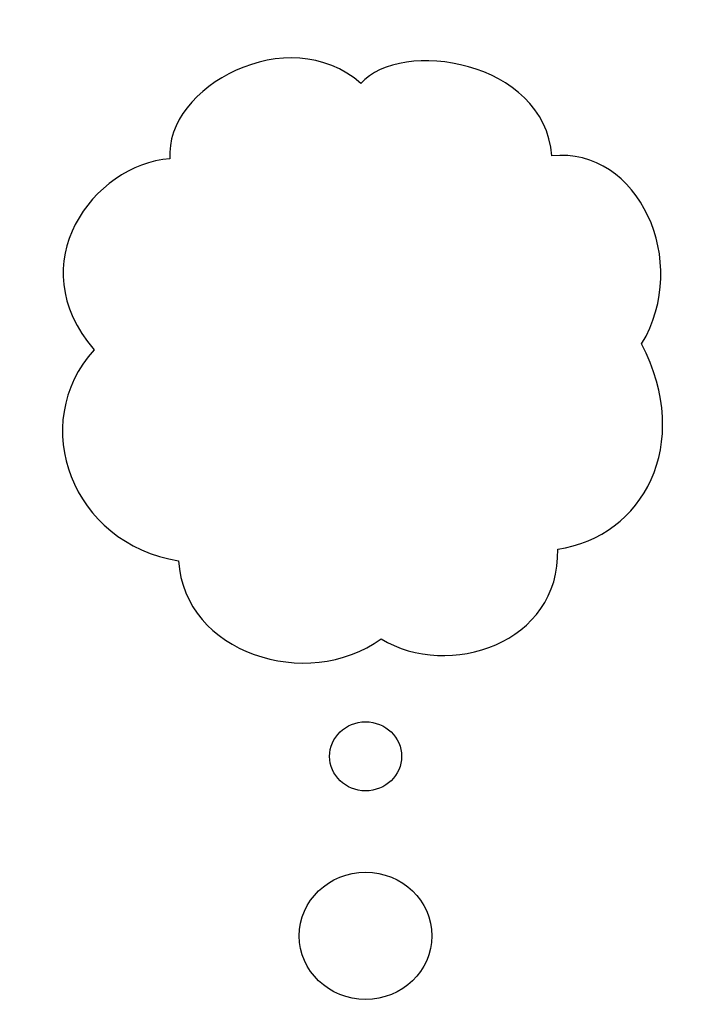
# Model space of a CAD drawing. Header units: centimetres. Extents: x -14.4 to 13.1, y -5.3 to 6.3.
# Drawn here: x 5.42 to 13.06, y -4.8 to 6.32 of the extents above; entities that cross this region are included whole.
import ezdxf

# ---------------------------------------------------------------- set-up
doc = ezdxf.new("R2010")
doc.units = ezdxf.units.CM
doc.header["$MEASUREMENT"] = 0
doc.layers.add('Layer 1', color=7, linetype='Continuous')

msp = doc.modelspace()

# ---------------------------------------------------------------- linework, layer by layer
at = {"layer": 'Layer 1', "color": 216}
msp.add_open_spline([(11.51882, 0.30937), (11.55348, -0.75676), (10.27679, -1.17766), (9.51735, -0.70782), (9.51735, -0.70782), (8.67691, -1.31691), (7.27976, -0.86708), (7.2208, 0.17807), (7.2208, 0.17807), (6.00876, 0.37032), (5.50195, 1.73319), (6.26334, 2.57205), (6.26334, 2.57205), (5.41749, 3.54205), (6.25218, 4.67104), (7.1224, 4.73825), (7.1224, 4.73825), (7.0566, 5.55329), (8.46854, 6.31684), (9.28775, 5.59123), (9.28775, 5.59123), (9.73632, 6.10808), (11.36891, 5.85703), (11.45333, 4.77094), (11.45333, 4.77094), (12.43283, 4.87506), (13.03513, 3.5673), (12.47041, 2.63839), (12.47041, 2.63839), (13.05727, 1.49497), (12.48917, 0.45231), (11.51882, 0.30938), (11.51882, 0.30938), (11.51882, 0.30938), (11.51882, 0.30937), (11.51882, 0.30937)], degree=3, knots=[0, 0, 0, 0, 0.1, 0.1, 0.1, 0.1, 0.2, 0.2, 0.2, 0.2, 0.3, 0.3, 0.3, 0.3, 0.4, 0.4, 0.4, 0.4, 0.5, 0.5, 0.5, 0.5, 0.6, 0.6, 0.6, 0.6, 0.7, 0.7, 0.7, 0.7, 0.8, 0.8, 0.8, 0.8, 1, 1, 1, 1], dxfattribs=at)
at = {"layer": 'Layer 1', "color": 56}
msp.add_open_spline([(9.3403, -1.64951), (9.11449, -1.64951), (8.9313, -1.82504), (8.9313, -2.04137), (8.9313, -2.04137), (8.9313, -2.25769), (9.11449, -2.43296), (9.3403, -2.43296), (9.3403, -2.43296), (9.56611, -2.43296), (9.74903, -2.25769), (9.74903, -2.04137), (9.74903, -2.04137), (9.74903, -1.82505), (9.56611, -1.64951), (9.3403, -1.64951)], degree=3, knots=[0, 0, 0, 0, 0.2, 0.2, 0.2, 0.2, 0.4, 0.4, 0.4, 0.4, 0.6, 0.6, 0.6, 0.6, 1, 1, 1, 1], dxfattribs=at)
at = {"layer": 'Layer 1', "color": 40}
msp.add_open_spline([(9.34041, -3.35607), (8.92464, -3.35607), (8.58734, -3.67927), (8.58734, -4.07758), (8.58734, -4.07758), (8.58734, -4.47588), (8.92463, -4.7986), (9.34041, -4.7986), (9.34041, -4.7986), (9.75618, -4.7986), (10.09299, -4.47588), (10.09299, -4.07758), (10.09299, -4.07758), (10.09299, -3.67928), (9.75618, -3.35607), (9.34041, -3.35607)], degree=3, knots=[0, 0, 0, 0, 0.2, 0.2, 0.2, 0.2, 0.4, 0.4, 0.4, 0.4, 0.6, 0.6, 0.6, 0.6, 1, 1, 1, 1], dxfattribs=at)

doc.saveas('drawing.dxf')
